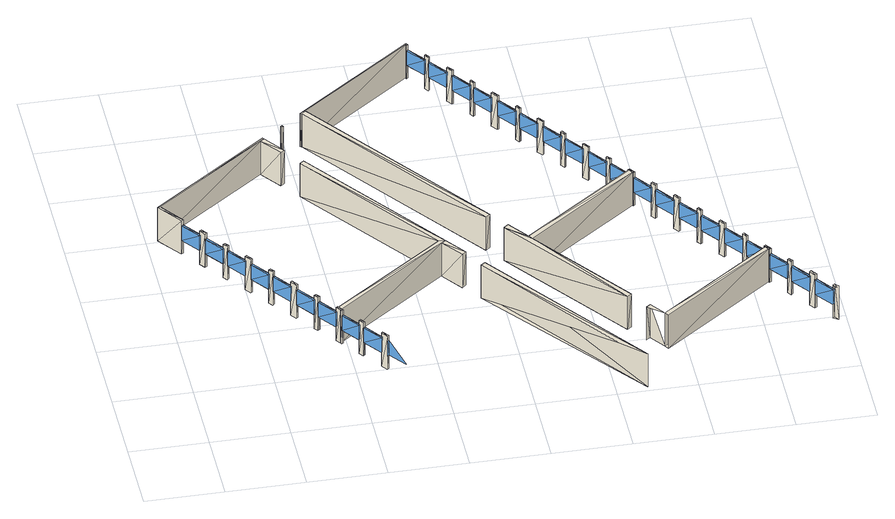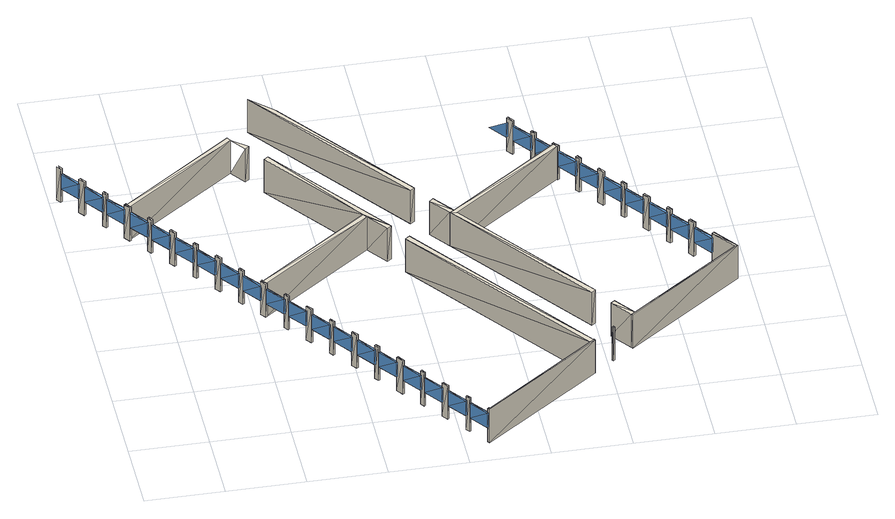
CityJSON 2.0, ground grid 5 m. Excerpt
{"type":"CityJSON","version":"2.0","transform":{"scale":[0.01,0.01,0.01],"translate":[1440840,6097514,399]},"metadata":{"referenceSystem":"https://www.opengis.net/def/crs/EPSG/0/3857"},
"CityObjects":{
"building1":{"type":"Building","geometry":[{"type":"MultiSurface","lod":"3","boundaries":[[[0,1,2]],[[3,4,5]],[[3,1,6]],[[5,0,2]],[[6,4,3]],[[4,0,5]],[[6,1,7]],[[7,1,0]],[[8,9,10]],[[6,7,4]],[[11,9,8]],[[4,7,0]],[[9,12,10]],[[8,10,13]],[[11,14,9]],[[11,8,15]],[[14,12,9]],[[13,10,12]],[[15,14,11]],[[15,8,13]],[[16,17,18]],[[19,17,16]],[[13,12,15]],[[16,18,20]],[[15,12,14]],[[18,17,21]],[[20,22,16]],[[20,18,21]],[[16,22,19]],[[19,23,17]],[[24,25,26]],[[22,23,19]],[[21,17,23]],[[20,21,22]],[[27,25,24]],[[22,21,23]],[[25,28,26]],[[24,26,29]],[[27,30,25]],[[27,24,31]],[[30,28,25]],[[29,26,28]],[[31,30,27]],[[31,24,29]],[[32,33,34]],[[32,34,35]],[[36,33,32]],[[29,28,31]],[[35,34,37]],[[34,33,37]],[[35,38,32]],[[31,28,30]],[[32,38,36]],[[39,40,41]],[[36,42,33]],[[35,37,38]],[[43,40,39]],[[37,33,42]],[[38,42,36]],[[38,37,42]],[[40,44,41]],[[39,41,45]],[[5,46,3]],[[43,47,40]],[[3,48,1]],[[47,44,40]],[[43,39,49]],[[45,41,44]],[[49,47,43]],[[49,39,45]],[[50,51,52]],[[53,51,50]],[[45,44,49]],[[50,52,54]],[[49,44,47]],[[54,55,50]],[[52,51,56]],[[54,52,56]],[[50,55,53]],[[53,57,51]],[[58,59,60]],[[55,57,53]],[[56,51,57]],[[54,56,55]],[[61,59,58]],[[55,56,57]],[[59,62,60]],[[58,60,63]],[[61,64,59]],[[61,58,65]],[[64,62,59]],[[63,60,62]],[[65,64,61]],[[65,58,63]],[[66,67,68]],[[66,68,69]],[[70,67,66]],[[63,62,65]],[[69,68,71]],[[68,67,71]],[[69,72,66]],[[65,62,64]],[[66,72,70]],[[73,74,75]],[[70,76,67]],[[69,71,72]],[[77,74,73]],[[71,67,76]],[[72,76,70]],[[72,71,76]],[[74,78,75]],[[73,75,79]],[[77,80,74]],[[80,78,74]],[[77,73,81]],[[79,75,78]],[[81,80,77]],[[81,73,79]],[[82,83,84]],[[85,83,82]],[[79,78,81]],[[86,85,82]],[[82,84,86]],[[81,78,80]],[[86,84,87]],[[88,84,83]],[[85,88,83]],[[87,84,88]],[[89,85,86]],[[90,91,92]],[[89,88,85]],[[86,87,89]],[[93,91,90]],[[89,87,88]],[[91,94,92]],[[90,92,95]],[[93,96,91]],[[96,94,91]],[[93,90,97]],[[95,92,94]],[[97,96,93]],[[97,90,95]],[[2,1,98]],[[99,100,101]],[[5,2,46]],[[99,101,102]],[[95,94,97]],[[103,100,99]],[[102,101,104]],[[105,48,3]],[[102,106,99]],[[101,100,104]],[[97,94,96]],[[99,106,103]],[[107,108,109]],[[103,110,100]],[[102,104,106]],[[111,108,107]],[[104,100,110]],[[106,110,103]],[[106,104,110]],[[108,112,109]],[[107,109,113]],[[111,114,108]],[[114,112,108]],[[111,107,115]],[[113,109,112]],[[115,114,111]],[[115,107,113]],[[116,117,118]],[[116,118,119]],[[120,117,116]],[[113,112,115]],[[117,121,118]],[[119,118,122]],[[119,123,116]],[[115,112,114]],[[120,116,124]],[[119,122,125]],[[116,123,124]],[[120,121,117]],[[125,122,126]],[[119,127,122]],[[122,118,127]],[[124,121,120]],[[125,123,119]],[[118,121,127]],[[119,122,123]],[[123,127,119]],[[128,129,130]],[[131,123,125]],[[126,122,132]],[[123,122,127]],[[125,126,131]],[[133,129,128]],[[132,122,127]],[[131,126,132]],[[123,132,127]],[[131,132,123]],[[129,134,130]],[[128,130,135]],[[133,136,129]],[[133,128,137]],[[136,134,129]],[[135,130,134]],[[137,136,133]],[[137,128,135]],[[138,139,140]],[[138,140,141]],[[142,139,138]],[[135,134,137]],[[141,140,143]],[[140,139,143]],[[141,144,138]],[[137,134,136]],[[138,144,142]],[[145,146,147]],[[142,148,139]],[[141,143,144]],[[149,146,145]],[[143,139,148]],[[144,148,142]],[[144,143,148]],[[146,150,147]],[[145,147,151]],[[149,152,146]],[[149,145,153]],[[152,150,146]],[[151,147,150]],[[153,152,149]],[[153,145,151]],[[154,155,156]],[[157,155,154]],[[151,150,153]],[[158,157,154]],[[154,156,158]],[[153,150,152]],[[158,156,159]],[[160,156,155]],[[157,160,155]],[[159,156,160]],[[161,157,158]],[[162,163,164]],[[161,160,157]],[[165,163,162]],[[158,159,161]],[[161,159,160]],[[46,2,98]],[[98,1,166]],[[3,46,167]],[[165,168,163]],[[166,1,48]],[[105,3,167]],[[124,169,121]],[[105,166,48]],[[46,98,170]],[[167,166,105]],[[171,98,166]],[[170,98,172]],[[167,171,166]],[[173,46,170]],[[167,46,173]],[[172,98,171]],[[173,171,167]],[[170,172,173]],[[174,169,124]],[[127,121,175]],[[124,123,176]],[[173,172,171]],[[123,127,176]],[[176,177,124]],[[178,179,180]],[[181,179,178]],[[182,183,184]],[[184,183,185]],[[182,186,183]],[[184,187,182]],[[187,186,182]],[[185,183,188]],[[189,187,184]],[[184,185,189]],[[188,183,186]],[[189,185,188]],[[187,188,186]],[[189,188,187]],[[190,180,179]],[[178,177,181]],[[181,190,179]],[[176,127,175]],[[190,121,169]],[[124,177,174]],[[178,180,174]],[[175,121,190]],[[174,177,178]],[[177,190,181]],[[191,192,193]],[[193,194,191]],[[193,192,195]],[[195,192,196]],[[193,195,194]],[[194,195,196]],[[196,192,197]],[[191,194,198]],[[174,180,169]],[[169,180,190]],[[199,196,197]],[[176,190,175]],[[198,199,197]],[[177,190,176]],[[176,175,177]],[[177,175,190]],[[176,175,200]],[[175,190,201]],[[200,202,176]],[[176,202,177]],[[200,175,201]],[[177,203,190]],[[202,203,177]],[[191,204,192]],[[201,190,203]],[[198,205,191]],[[200,201,202]],[[202,201,203]],[[194,196,206]],[[207,208,209]],[[210,208,207]],[[198,194,211]],[[211,199,198]],[[206,196,212]],[[208,213,209]],[[211,194,206]],[[207,214,210]],[[212,196,199]],[[210,213,208]],[[215,204,191]],[[197,192,216]],[[207,209,217]],[[198,197,205]],[[217,214,207]],[[214,213,210]],[[206,212,211]],[[211,212,199]],[[218,219,220]],[[221,219,218]],[[219,222,220]],[[218,223,221]],[[222,224,220]],[[225,223,218]],[[221,222,219]],[[223,222,221]],[[216,192,204]],[[191,205,215]],[[205,197,216]],[[226,225,218]],[[225,227,224]],[[218,220,226]],[[220,224,228]],[[229,227,225]],[[226,220,228]],[[229,225,226]],[[228,224,227]],[[223,230,222]],[[231,224,222]],[[232,223,225]],[[205,216,233]],[[233,216,234]],[[235,205,233]],[[236,237,238]],[[239,216,204]],[[234,216,239]],[[233,234,235]],[[240,237,236]],[[215,205,235]],[[215,239,204]],[[235,239,215]],[[235,234,239]],[[241,240,236]],[[242,238,237]],[[240,242,237]],[[236,238,241]],[[243,242,240]],[[241,238,244]],[[226,228,229]],[[244,238,242]],[[243,240,241]],[[229,228,227]],[[245,246,247]],[[245,247,248]],[[241,244,243]],[[249,246,245]],[[248,247,250]],[[247,246,250]],[[248,251,245]],[[243,244,242]],[[245,251,249]],[[252,253,254]],[[249,255,246]],[[248,250,251]],[[256,253,252]],[[250,246,255]],[[251,255,249]],[[251,250,255]],[[257,256,252]],[[258,254,253]],[[256,258,253]],[[252,254,257]],[[259,260,261]],[[262,260,259]],[[263,258,256]],[[257,254,264]],[[264,254,258]],[[263,256,257]],[[259,265,262]],[[266,267,268]],[[269,267,266]],[[257,264,263]],[[270,269,266]],[[266,268,270]],[[263,264,258]],[[262,271,260]],[[270,268,272]],[[273,268,267]],[[269,273,267]],[[272,268,273]],[[274,269,270]],[[275,276,277]],[[274,273,269]],[[278,276,275]],[[270,272,274]],[[274,272,273]],[[279,278,275]],[[280,277,276]],[[278,280,276]],[[275,277,279]],[[281,280,278]],[[279,277,282]],[[281,278,279]],[[282,277,280]],[[283,284,285]],[[283,285,286]],[[286,287,283]],[[279,282,281]],[[287,284,283]],[[286,285,288]],[[281,282,280]],[[289,285,284]],[[290,291,292]],[[293,287,286]],[[288,285,289]],[[287,289,284]],[[286,288,293]],[[294,291,290]],[[293,289,287]],[[293,288,289]],[[295,230,223]],[[296,294,290]],[[225,224,232]],[[297,292,291]],[[294,297,291]],[[290,292,296]],[[298,297,294]],[[296,292,299]],[[299,292,297]],[[298,294,296]],[[300,301,302]],[[303,301,300]],[[296,299,298]],[[304,303,300]],[[298,299,297]],[[300,302,304]],[[305,302,301]],[[304,302,306]],[[303,305,301]],[[306,302,305]],[[307,303,304]],[[307,305,303]],[[308,309,310]],[[304,306,307]],[[311,309,308]],[[307,306,305]],[[312,311,308]],[[313,310,309]],[[311,313,309]],[[308,310,312]],[[314,313,311]],[[312,310,315]],[[314,311,312]],[[315,310,313]],[[316,317,318]],[[316,318,319]],[[319,320,316]],[[320,317,316]],[[312,315,314]],[[319,318,321]],[[314,315,313]],[[322,318,317]],[[323,324,325]],[[326,320,319]],[[321,318,322]],[[320,322,317]],[[327,324,323]],[[319,321,326]],[[326,322,320]],[[326,321,322]],[[328,327,323]],[[329,325,324]],[[327,329,324]],[[323,325,328]],[[330,329,327]],[[328,325,331]],[[330,327,328]],[[331,325,329]],[[265,332,271]],[[333,334,335]],[[336,337,271]],[[328,331,330]],[[338,334,333]],[[339,265,340]],[[341,338,333]],[[333,335,341]],[[330,331,329]],[[341,335,342]],[[343,335,334]],[[338,343,334]],[[342,335,343]],[[344,338,341]],[[345,346,347]],[[344,343,338]],[[348,346,345]],[[341,342,344]],[[344,342,343]],[[349,348,345]],[[350,347,346]],[[348,350,346]],[[345,347,349]],[[222,230,231]],[[295,223,232]],[[351,350,348]],[[232,224,231]],[[349,347,352]],[[352,347,350]],[[351,348,349]],[[353,354,355]],[[356,354,353]],[[349,352,351]],[[357,356,353]],[[353,355,357]],[[351,352,350]],[[357,355,358]],[[359,355,354]],[[356,359,354]],[[360,356,357]],[[358,355,359]],[[361,362,363]],[[360,359,356]],[[357,358,360]],[[364,362,361]],[[360,358,359]],[[365,364,361]],[[366,363,362]],[[364,366,362]],[[361,363,365]],[[367,366,364]],[[365,363,368]],[[368,363,366]],[[367,364,365]],[[369,370,371]],[[372,370,369]],[[365,368,367]],[[373,372,369]],[[369,371,373]],[[367,368,366]],[[373,371,374]],[[375,371,370]],[[372,375,370]],[[376,372,373]],[[374,371,375]],[[377,378,379]],[[376,375,372]],[[373,374,376]],[[380,378,377]],[[376,374,375]],[[381,380,377]],[[382,379,378]],[[380,382,378]],[[377,379,381]],[[383,382,380]],[[381,379,384]],[[384,379,382]],[[383,380,381]],[[385,386,387]],[[388,386,385]],[[381,384,383]],[[389,388,385]],[[385,387,389]],[[383,384,382]],[[389,387,390]],[[391,387,386]],[[388,391,386]],[[392,388,389]],[[390,387,391]],[[393,394,395]],[[392,391,388]],[[389,390,392]],[[396,394,393]],[[397,332,265]],[[392,390,391]],[[340,337,339]],[[393,398,396]],[[396,399,394]],[[393,395,400]],[[400,398,393]],[[395,394,401]],[[398,399,396]],[[400,395,401]],[[401,394,399]],[[402,403,295]],[[295,403,230]],[[402,404,403]],[[405,404,402]],[[400,401,398]],[[406,230,403]],[[295,407,402]],[[398,401,399]],[[404,406,403]],[[232,407,295]],[[402,407,405]],[[232,231,408]],[[408,231,409]],[[405,406,404]],[[406,409,231]],[[408,407,232]],[[231,230,406]],[[410,411,412]],[[407,406,405]],[[408,409,407]],[[413,411,410]],[[407,409,406]],[[414,413,410]],[[415,412,411]],[[410,412,414]],[[413,415,411]],[[414,412,416]],[[417,415,413]],[[416,412,415]],[[417,413,414]],[[418,419,420]],[[418,420,421]],[[421,422,418]],[[414,416,417]],[[422,419,418]],[[421,420,423]],[[417,416,415]],[[424,420,419]],[[425,426,427]],[[423,420,424]],[[428,422,421]],[[422,424,419]],[[421,423,428]],[[429,426,425]],[[428,424,422]],[[428,423,424]],[[430,429,425]],[[431,427,426]],[[425,427,430]],[[429,431,426]],[[430,427,432]],[[433,431,429]],[[432,427,431]],[[433,429,430]],[[434,435,436]],[[437,435,434]],[[430,432,433]],[[438,437,434]],[[434,436,438]],[[433,432,431]],[[438,436,439]],[[440,436,435]],[[437,440,435]],[[441,437,438]],[[439,436,440]],[[442,443,444]],[[441,440,437]],[[438,439,441]],[[445,443,442]],[[441,439,440]],[[442,446,445]],[[442,444,447]],[[445,448,443]],[[447,446,442]],[[444,443,449]],[[271,332,336]],[[397,265,339]],[[339,337,336]],[[447,444,449]],[[446,448,445]],[[449,443,448]],[[450,451,452]],[[450,452,453]],[[453,454,450]],[[454,451,450]],[[447,449,446]],[[453,452,455]],[[446,449,448]],[[456,452,451]],[[457,458,459]],[[460,454,453]],[[455,452,456]],[[454,456,451]],[[453,455,460]],[[461,458,457]],[[460,456,454]],[[460,455,456]],[[457,462,461]],[[457,459,463]],[[461,464,458]],[[459,458,465]],[[463,462,457]],[[463,459,465]],[[462,464,461]],[[465,458,464]],[[466,467,468]],[[463,465,462]],[[469,467,466]],[[470,469,466]],[[466,468,470]],[[462,465,464]],[[470,468,471]],[[472,468,467]],[[469,472,467]],[[471,468,472]],[[473,469,470]],[[474,475,476]],[[473,472,469]],[[470,471,473]],[[477,475,474]],[[473,471,472]],[[478,477,474]],[[479,476,475]],[[474,476,478]],[[477,479,475]],[[478,476,480]],[[481,479,477]],[[481,477,478]],[[480,476,479]],[[482,483,484]],[[482,484,485]],[[485,486,482]],[[486,483,482]],[[478,480,481]],[[485,484,487]],[[481,480,479]],[[488,484,483]],[[489,490,491]],[[487,484,488]],[[492,486,485]],[[486,488,483]],[[485,487,492]],[[493,490,489]],[[492,488,486]],[[492,487,488]],[[494,493,489]],[[495,491,490]],[[489,491,494]],[[493,495,490]],[[494,491,496]],[[497,495,493]],[[497,493,494]],[[496,491,495]],[[498,499,397]],[[397,499,332]],[[498,500,499]],[[494,496,497]],[[501,500,498]],[[502,332,499]],[[397,503,498]],[[497,496,495]],[[500,502,499]],[[339,503,397]],[[339,336,504]],[[498,503,501]],[[504,336,505]],[[501,502,500]],[[502,505,336]],[[504,503,339]],[[336,332,502]],[[506,507,508]],[[503,502,501]],[[504,505,503]],[[509,507,506]],[[503,505,502]],[[506,510,509]],[[506,508,511]],[[509,512,507]],[[508,507,513]],[[511,510,506]],[[511,508,513]],[[510,512,509]],[[513,507,512]],[[514,515,516]],[[514,516,517]],[[517,518,514]],[[518,515,514]],[[511,513,510]],[[517,516,519]],[[510,513,512]],[[520,516,515]],[[521,522,523]],[[519,516,520]],[[524,518,517]],[[518,520,515]],[[517,519,524]],[[525,522,521]],[[524,520,518]],[[524,519,520]],[[526,525,521]],[[527,523,522]],[[521,523,526]],[[525,527,522]],[[526,523,528]],[[529,527,525]],[[529,525,526]],[[528,523,527]],[[530,531,532]],[[533,531,530]],[[526,528,529]],[[534,533,530]],[[530,532,534]],[[529,528,527]],[[534,532,535]],[[536,532,531]],[[533,536,531]],[[535,532,536]],[[537,533,534]],[[538,539,540]],[[537,536,533]],[[534,535,537]],[[541,539,538]],[[537,535,536]],[[542,541,538]],[[543,540,539]],[[538,540,542]],[[541,543,539]],[[542,540,544]],[[545,543,541]],[[544,540,543]],[[545,541,542]],[[546,547,548]],[[549,550,546]],[[550,547,546]],[[542,544,545]],[[545,544,543]],[[551,548,547]],[[550,551,547]],[[552,551,550]]],"semantics":{"surfaces":[{"type":"WallSurface"},{"type":"Window"}],"values":[0,0,0,0,0,0,0,0,1,0,1,0,1,1,1,1,1,1,1,1,0,0,1,0,1,0,0,0,0,0,1,0,0,0,1,0,1,1,1,1,1,1,1,1,0,0,0,1,0,0,0,1,0,1,0,0,1,0,0,0,1,1,0,1,0,1,1,1,1,1,0,0,1,0,1,0,0,0,0,0,1,0,0,0,1,0,1,1,1,1,1,1,1,1,0,0,0,1,0,0,0,1,0,1,0,0,1,0,0,0,1,1,1,1,1,1,1,1,0,0,1,0,0,1,0,0,0,0,0,1,0,0,1,0,1,1,1,1,1,1,1,1,0,0,0,0,1,0,0,0,0,0,1,0,1,0,0,1,0,0,0,1,1,1,1,1,1,1,1,0,0,0,1,0,0,0,1,0,0,0,0,0,0,0,0,0,0,0,0,1,0,0,0,0,1,0,0,0,0,1,1,1,1,1,1,1,1,0,0,0,1,0,0,0,1,0,1,0,0,1,0,0,0,1,1,1,1,1,1,1,1,0,0,1,0,0,1,0,0,0,0,0,1,0,1,0,0,0,0,0,1,0,0,0,0,0,0,0,0,0,0,0,0,0,0,0,0,0,0,0,0,0,0,0,0,0,0,0,0,0,0,0,0,0,0,0,0,0,0,0,0,0,0,0,0,0,0,0,0,0,0,0,0,0,0,0,0,0,0,0,0,0,0,0,0,0,0,0,0,0,0,0,0,0,0,0,0,0,0,0,0,0,0,0,0,0,0,0,0,0,0,0,0,0,0,0,0,0,0,0,0,0,0,0,0,0,0,0,0,0,0,0,0,0,0,0,0,1,0,0,0,1,0,0,0,0,1,1,1,1,1,1,0,1,1,0,0,0,1,0,0,0,0,1,0,1,0,0,1,0,0,0,1,1,1,1,0,0,1,1,1,1,0,0,0,1,0,0,1,0,0,0,0,0,0,1,0,1,0,0,1,1,1,1,1,1,1,1,0,0,0,1,0,0,1,0,1,0,0,0,0,1,0,0,0,1,0,1,1,1,1,1,1,1,0,0,1,0,1,0,0,0,0,0,0,0,1,0,1,0,1,1,1,1,1,1,1,1,0,0,0,0,1,0,1,0,1,0,0,0,1,0,0,0,1,1,1,1,1,1,1,1,0,0,0,1,0,0,0,0,1,0,0,0,0,0,1,0,1,0,0,1,1,1,1,0,0,1,0,1,1,1,0,0,1,0,0,1,0,0,0,0,0,1,0,0,1,0,1,1,1,1,1,1,1,1,0,0,1,0,0,1,0,0,0,0,0,1,0,0,1,0,1,1,1,1,1,1,1,1,0,0,1,0,0,1,0,0,0,0,0,1,0,0,1,0,0,0,1,1,1,1,1,1,1,1,0,0,0,0,1,0,0,1,0,0,0,0,0,0,0,0,0,1,0,0,1,0,1,1,1,1,1,1,1,1,0,0,0,1,0,0,1,0,1,0,0,0,0,1,0,0,1,1,1,1,1,1,1,1,0,0,1,0,0,1,0,0,0,0,0,1,0,0,1,0,1,1,1,1,1,0,0,0,1,1,1,0,0,0,0,1,0,1,0,1,0,0,0,0,1,0,0,1,1,1,1,1,1,1,1,0,1,0,0,0,1,0,0,0,0,0,1,0,0,1,0,1,1,1,1,1,1,1,1,0,0,0,0,1,0,1,0,1,0,0,0,0,1,0,0,1,1,1,1,1,1,1,1,0,0,0,1,0,0,0,1,0,0,0,0,0,0,0,0,0,1,0,0,1,0,1,1,1,1,1,1,1,1,0,0,0,0,1,0,1,0,1,0,0,0,0,1,0,0,1,1,1,1,1,1,1,1,0,0,1,0,0,1,0,0,0,0,0,1,0,0,1,0,1,1,1,1,1,1,1,1,0,0,0,1,1,0,0,0]}}]}
},
"vertices":[
[200,1868,50],[71,2017,50],[89,2018,50],[71,2017,301],[200,1868,301],[89,2018,301],[187,1859,301],[187,1859,50],[187,1859,263],[200,1868,153],[187,1859,153],[200,1868,263],[275,1740,153],[275,1740,263],[287,1749,153],[287,1749,263],[275,1740,301],[287,1749,50],[275,1740,50],[287,1749,301],[302,1703,301],[302,1703,50],[314,1712,301],[314,1712,50],[302,1703,263],[314,1712,153],[302,1703,153],[314,1712,263],[389,1585,153],[389,1585,263],[401,1594,153],[401,1594,263],[389,1585,301],[401,1594,50],[389,1585,50],[409,1558,301],[401,1594,301],[409,1558,50],[421,1567,301],[409,1558,263],[421,1567,153],[409,1558,153],[421,1567,50],[421,1567,263],[494,1443,153],[494,1443,263],[804,2544,301],[506,1452,153],[823,2572,50],[506,1452,263],[494,1443,301],[506,1452,50],[494,1443,50],[506,1452,301],[523,1403,301],[535,1412,301],[523,1403,50],[535,1412,50],[523,1403,263],[535,1412,153],[523,1403,153],[535,1412,263],[610,1285,153],[610,1285,263],[622,1294,153],[622,1294,263],[610,1285,301],[622,1294,50],[610,1285,50],[630,1258,301],[622,1294,301],[630,1258,50],[642,1267,301],[630,1258,263],[642,1267,153],[630,1258,153],[642,1267,50],[642,1267,263],[715,1143,153],[715,1143,263],[727,1152,153],[727,1152,263],[715,1143,301],[727,1152,50],[715,1143,50],[727,1152,301],[744,1103,301],[744,1103,50],[756,1112,50],[756,1112,301],[744,1103,263],[756,1112,153],[744,1103,153],[756,1112,263],[831,985,153],[831,985,263],[843,994,153],[843,994,263],[804,2544,50],[831,985,301],[843,994,50],[831,985,50],[850,959,301],[843,994,301],[850,959,50],[823,2572,301],[862,968,301],[850,959,263],[862,968,153],[850,959,153],[862,968,50],[862,968,263],[936,842,153],[936,842,263],[949,851,153],[949,851,263],[936,842,301],[949,851,50],[936,842,50],[958,813,301],[949,851,301],[953,845,50],[958,813,50],[969,820,301],[953,845,301],[965,803,301],[965,803,50],[969,820,50],[965,803,263],[976,811,153],[965,803,153],[976,811,301],[976,811,50],[976,811,263],[1049,689,153],[1049,689,263],[1060,697,153],[1060,697,263],[1049,689,301],[1060,697,50],[1049,689,50],[1070,661,301],[1060,697,301],[1070,661,50],[1080,669,301],[1070,661,263],[1080,669,153],[1070,661,153],[1080,669,50],[1080,669,263],[1157,543,153],[1157,543,263],[1167,551,153],[1167,551,263],[1157,543,301],[1167,551,50],[1157,543,50],[1167,551,301],[1186,503,301],[1186,503,50],[1197,511,50],[1197,511,301],[1186,503,263],[1197,511,153],[1186,503,153],[1197,511,263],[830,2563,50],[830,2563,301],[1282,396,153],[1667,1371,50],[903,2410,301],[929,2429,50],[903,2410,50],[929,2429,301],[1667,1371,301],[1683,1347,50],[1683,1347,301],[1711,1367,301],[995,2285,301],[1021,2304,50],[995,2285,50],[1021,2304,301],[950,2665,301],[950,2665,50],[957,2657,301],[957,2657,50],[961,2673,50],[961,2673,301],[967,2664,50],[967,2664,301],[1711,1367,50],[1091,2769,301],[1091,2769,50],[1098,2761,301],[1100,2762,301],[1098,2761,50],[1100,2762,50],[1127,2785,50],[1127,2785,301],[2023,1569,50],[1783,1211,301],[1783,1211,50],[1811,1232,301],[1811,1232,50],[1848,3326,50],[1843,3312,301],[1994,1548,301],[1874,1088,301],[1902,1108,50],[1874,1088,50],[1902,1108,301],[2023,1569,301],[1994,1548,50],[2694,33,50],[2694,33,301],[1848,3326,301],[1843,3312,50],[2547,174,301],[2082,1429,301],[2111,1450,50],[2082,1429,50],[2111,1450,301],[2210,1315,50],[2210,1315,301],[2228,1287,50],[2228,1287,301],[2682,615,301],[2709,635,50],[2682,615,50],[2709,635,301],[2926,1842,50],[2944,1815,50],[2944,1815,301],[1848,3305,301],[1848,3305,50],[1858,3312,301],[1848,3305,263],[1858,3312,153],[1848,3305,153],[1858,3312,50],[1858,3312,263],[1934,3189,263],[1943,3196,153],[1943,3196,263],[1934,3189,153],[1934,3189,301],[1943,3196,50],[1934,3189,50],[1953,3163,301],[1943,3196,301],[1953,3163,50],[1963,3170,301],[1953,3163,263],[1963,3170,153],[1953,3163,153],[1963,3170,50],[1963,3170,263],[2041,3044,263],[2050,3052,153],[2773,491,301],[2800,511,50],[2773,491,50],[2800,511,301],[2050,3052,263],[2041,3044,153],[2871,414,301],[2041,3044,301],[2050,3052,50],[2041,3044,50],[2050,3052,301],[2068,3007,301],[2871,414,50],[2068,3007,50],[2078,3014,50],[2078,3014,301],[2068,3007,263],[2078,3014,153],[2068,3007,153],[2078,3014,263],[2155,2890,263],[2164,2897,153],[2164,2897,263],[2155,2890,153],[2155,2890,301],[2164,2897,50],[2155,2890,50],[2173,2864,301],[2164,2897,301],[2173,2864,50],[2183,2871,50],[2173,2864,263],[2183,2871,153],[2173,2864,153],[2183,2871,301],[2183,2871,263],[2926,1842,301],[2258,2749,263],[2268,2756,153],[2268,2756,263],[2258,2749,153],[2258,2749,301],[2268,2756,50],[2258,2749,50],[2268,2756,301],[2289,2707,301],[2299,2714,50],[2289,2707,50],[2299,2714,301],[2289,2707,263],[2299,2714,153],[2289,2707,153],[2299,2714,263],[2376,2589,263],[2386,2596,153],[2386,2596,263],[2376,2589,153],[2376,2589,301],[2386,2596,50],[2376,2589,50],[2396,2562,301],[2386,2596,301],[2396,2562,50],[2405,2569,50],[2396,2562,263],[2405,2569,153],[2396,2562,153],[2405,2569,301],[2405,2569,263],[2480,2447,263],[2490,2454,153],[2490,2454,263],[2480,2447,153],[3587,941,50],[2480,2447,301],[2490,2454,50],[2480,2447,50],[3605,915,50],[2888,387,50],[2490,2454,301],[3605,915,301],[2888,387,301],[2509,2408,301],[2509,2408,50],[2519,2416,50],[2519,2416,301],[2509,2408,263],[2519,2416,153],[2509,2408,153],[2519,2416,263],[2596,2290,263],[2606,2297,153],[2606,2297,263],[2596,2290,153],[2596,2290,301],[2606,2297,50],[2596,2290,50],[2606,2297,301],[2616,2263,301],[2616,2263,50],[2626,2270,50],[2626,2270,301],[2616,2263,263],[2626,2270,153],[2616,2263,153],[2626,2270,263],[2702,2147,263],[2711,2154,153],[2711,2154,263],[2702,2147,153],[2702,2147,301],[2711,2154,50],[2702,2147,50],[2711,2154,301],[2730,2108,301],[2730,2108,50],[2740,2115,50],[2740,2115,301],[2730,2108,263],[2740,2115,153],[2730,2108,153],[2740,2115,263],[2815,1993,263],[2824,2000,153],[2824,2000,263],[2815,1993,153],[2815,1993,301],[2824,2000,50],[2815,1993,50],[2824,2000,301],[2835,1966,301],[2835,1966,50],[2845,1973,50],[2845,1973,301],[2835,1966,263],[2845,1973,153],[2835,1966,153],[2845,1973,263],[3587,941,301],[2932,1854,263],[2932,1854,153],[2923,1847,263],[2923,1847,153],[2923,1847,301],[2923,1847,50],[2932,1854,50],[2932,1854,301],[2961,1816,50],[2961,1816,301],[2949,1807,301],[2949,1807,50],[2949,1807,263],[2961,1816,153],[2949,1807,153],[2961,1816,263],[3035,1691,263],[3046,1700,153],[3035,1691,153],[3046,1700,263],[3035,1691,301],[3046,1700,50],[3035,1691,50],[3055,1664,301],[3046,1700,301],[3055,1664,50],[3066,1673,50],[3055,1664,263],[3066,1673,153],[3055,1664,153],[3066,1673,301],[3066,1673,263],[3142,1546,263],[3153,1554,153],[3142,1546,153],[3153,1554,263],[3142,1546,301],[3153,1554,50],[3142,1546,50],[3153,1554,301],[3169,1510,301],[3169,1510,50],[3180,1518,50],[3180,1518,301],[3169,1510,263],[3180,1518,153],[3169,1510,153],[3180,1518,263],[3269,1397,263],[3258,1389,263],[3269,1397,153],[3258,1389,153],[3258,1389,301],[3269,1397,50],[3258,1389,50],[3276,1364,301],[3269,1397,301],[3276,1364,50],[3287,1372,50],[3276,1364,263],[3287,1372,153],[3276,1364,153],[3287,1372,301],[3287,1372,263],[3374,1254,263],[3363,1246,263],[3374,1254,153],[3363,1246,153],[3363,1246,301],[3374,1254,50],[3363,1246,50],[3374,1254,301],[3390,1209,301],[3390,1209,50],[3401,1218,50],[3401,1218,301],[3390,1209,263],[3401,1218,153],[3390,1209,153],[3401,1218,263],[3477,1091,263],[3488,1100,153],[3477,1091,153],[3488,1100,263],[3477,1091,301],[3488,1100,50],[3477,1091,50],[3497,1064,301],[3488,1100,301],[3497,1064,50],[3508,1072,50],[3497,1064,263],[3508,1072,153],[3497,1064,153],[3508,1072,301],[3508,1072,263],[3582,949,263],[3593,957,153],[3582,949,153],[3593,957,263],[3582,949,301],[3582,949,50],[3593,957,50],[3593,957,301],[3622,917,50],[3622,917,301],[3610,908,301],[3610,908,50],[3610,908,263],[3622,917,153],[3610,908,153],[3622,917,263],[3708,801,263],[3696,792,263],[3708,801,153],[3696,792,153],[3696,792,301],[3708,801,50],[3696,792,50],[3715,765,301],[3708,801,301],[3715,765,50],[3727,775,50],[3715,765,263],[3727,775,153],[3715,765,153],[3727,775,301],[3727,775,263],[3802,647,263],[3814,657,153],[3802,647,153],[3814,657,263],[3802,647,301],[3814,657,50],[3802,647,50],[3814,657,301],[3830,609,301],[3830,609,50],[3843,618,50],[3843,618,301],[3830,609,263],[3843,618,153],[3830,609,153],[3843,618,263],[3916,492,263],[3929,502,153],[3916,492,153],[3929,502,263],[3916,492,301],[3929,502,50],[3916,492,50],[3937,464,301],[3929,502,301],[3949,473,50],[3949,473,301]
]}
